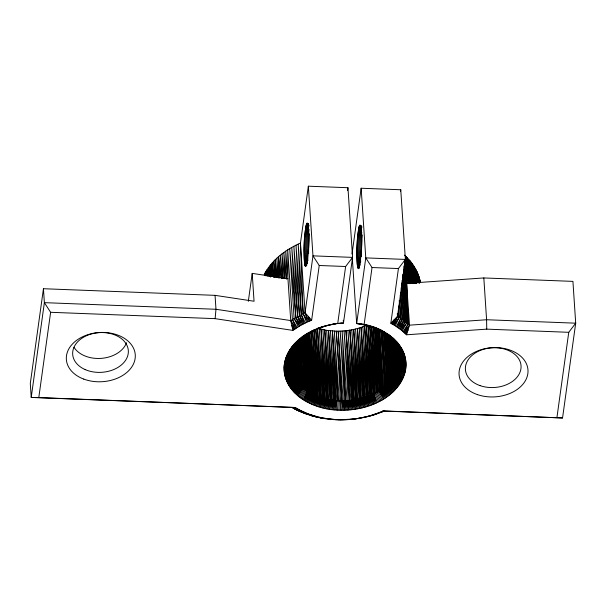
<?xml version="1.0" encoding="UTF-8"?>
<svg xmlns="http://www.w3.org/2000/svg" width="606" height="606" viewBox="0 0 606 606"><rect width="100%" height="100%" fill="white"/><g stroke="black" fill="none" stroke-linecap="round" stroke-linejoin="round"><path stroke-width="0.91" d="M352.351 258.633L356.669 323.589C381.113 324.43 411.194 344.011 405.24 371.675C397.506 399.362 365.304 411.216 338.974 410.148C314.582 409.944 283.517 394.9 284.04 366.994C286.736 338.709 317.976 323.915 343.466 323.074L352.578 257.383L347.95 187.724L308.348 186.194L300.455 243.104L303.167 313.62L306.583 322.362L299.44 326.104L292.918 330.399L215.13 318.65L50.624 312.295L44.374 302.652L43.45 288.721L215.054 295.349L254.05 301.243L252.202 273.374L287.948 278.775L290.728 320.574L292.918 330.399M340.36 410.194L340.602 400.801L336.262 331.149L338.209 331.156L343.163 400.816L343.147 410.209L341.882 400.824L336.262 331.149L326.642 330.353L317.461 328.331L320.907 397.634L318.938 406.831L322.066 397.99L317.461 328.331L323.24 398.324L321.483 407.558L324.422 398.634L321.059 329.285L326.823 399.202L325.392 408.482L328.043 399.452L324.763 330.043L330.505 399.892L329.391 409.217L331.747 400.081L328.543 330.611L334.247 400.392L333.459 409.754L335.512 400.521L332.383 330.982L338.05 400.702L337.587 410.08M334.966 323.854L335.807 323.839C314.309 326.581 288.6 342.269 290.494 366.766C294.115 390.749 321.513 401.43 343.163 400.816C365.994 400.657 393.711 389.105 398.756 364.539C402.142 341.042 377.318 325.384 356.669 323.589L365.774 257.891L361.153 188.231L400.755 189.761L405.376 259.421L397.483 316.332L394.173 325.127L401.286 330.035L406.55 334.785L486.747 329.141L568.754 332.308L575.7 323.18L572.928 281.381L483.823 277.942L406.755 283.366L408.186 323.952L404.02 332.353L409.535 325.164L404.937 260.769M304.015 252.399C303.053 244.597 307.795 200.995 308.802 237.234C309.764 245.036 305.023 288.638 304.015 252.399L308.727 252.581M356.813 254.444C355.851 246.642 360.593 203.033 361.608 239.272C362.57 247.074 357.828 290.675 356.813 254.444L361.532 254.626M341.754 410.209L341.882 400.824L338.209 331.156C347.821 331.073 357.457 329.209 366.319 325.445L371.455 394.885L373.978 403.997L370.334 395.362L364.6 326.157L368.039 396.263L370.236 405.452L366.88 396.688L361.055 327.437L364.509 397.468L366.372 406.717L363.312 397.831L357.404 328.535L360.881 398.498L362.403 407.793L359.646 398.801L353.662 329.452L357.169 399.346L358.366 408.679L355.911 399.581L349.851 330.172L354.252 409.361L352.124 400.18L345.996 330.702L350.109 409.845L348.291 400.581L344.056 330.891L349.571 400.468L351.495 409.709L345.996 330.702M338.974 410.148L339.322 400.763L334.315 331.088L338.05 400.702M336.209 409.997L336.777 400.627L332.383 330.982M215.13 318.65L215.978 309.28L215.054 295.349M328.543 330.611L332.989 400.248L332.096 409.595L334.247 400.392L330.452 330.823L335.512 400.521L334.83 409.883L336.777 400.627M324.763 330.043L329.27 399.68L328.043 408.997L330.505 399.892L326.642 330.353L331.747 400.081L330.74 409.421L332.989 400.248M43.45 288.721L30.3 383.507L31.224 397.438L295.107 407.497C321.453 423.139 355.464 423.268 383.106 410.898L562.55 417.966L575.7 323.18L486.595 319.741L409.535 325.164L403.861 320.498L397.483 316.332L397.301 313.507M308.348 186.194L312.976 255.853L305.083 312.764L290.728 320.574L215.978 309.28L44.374 302.652L31.224 397.438L38.792 397.597L50.624 312.295M248.324 301.341L252.202 273.374M306.583 322.362L311.635 320.195L319.226 265.489L312.976 255.853L352.578 257.383L345.625 266.511L337.724 323.475L336.345 323.657L343.466 323.074L343.276 320.248M347.564 190.504L347.95 187.724M352.041 253.929L361.153 188.231M365.448 324.778L362.827 324.657L364.13 324.498L372.031 267.534L365.774 257.891L405.376 259.421L398.43 268.549L390.84 323.256L394.173 325.127L399.142 317.324L398.415 306.045M400.49 191.632L400.755 189.761M556.922 417.617L568.754 332.308M321.059 329.285L325.619 398.93L324.074 408.194L326.823 399.202L322.9 329.687L328.043 399.452L326.71 408.755L329.27 399.68M322.066 397.99L320.203 407.202L323.24 398.324L319.248 328.831L324.422 398.634L322.771 407.883L325.619 398.93M314.226 330.967L318.627 396.862L316.446 406.02L319.756 397.256L315.809 329.664M314.166 330.944L317.506 396.453L314.014 405.126L316.4 396.021L311.083 331.49L315.317 395.567L312.817 404.649L316.4 396.021L312.56 331.255M308.06 333.815L312.151 394.105L309.348 403.096L313.188 394.612L309.454 332.664M406.55 334.785L409.535 325.164L404.884 333.149L408.065 329.982L405.732 333.959M305.288 335.936L309.158 392.476L306.045 401.377L310.136 393.036L306.575 334.845M318.627 396.862L315.218 405.581L317.506 396.453L312.628 331.224M401.68 283.085L403.861 320.498L400.331 329.293L405.346 321.619L402.702 274.935M315.317 395.567L311.643 404.149L314.249 395.097L310.916 331.497M395.248 325.786L399.142 317.324L398.475 309.787M312.151 394.105L308.227 402.543L311.136 393.582L307.924 333.739M309.158 392.476L304.985 400.763L308.196 391.9L305.106 335.822M302.924 399.49L307.257 391.309L303.871 336.868M264.186 274.662C271.73 260.004 285.585 249.574 300.455 243.104L305.083 312.764L307.825 321.794L303.167 313.62L298.213 244.112L301.288 314.506L304.136 323.543L299.44 315.438L293.865 246.271L297.622 316.393L300.584 325.437L295.842 317.392L289.706 248.619L294.099 318.423L298.303 326.778M391.968 323.862L394.158 319.786L397.483 316.332L393.082 324.49L394.158 319.786L390.84 323.256M301.924 398.831L306.333 390.703L302.705 337.898M396.309 326.46L400.755 318.355L399.649 300.515M300.947 398.15L305.439 390.075L302.538 338.678M399.354 328.558L403.861 320.498L401.202 287.63M300 397.453L304.56 389.431L301.432 339.678M402.217 330.793L406.793 322.771L403.869 269.867M299.069 396.741L303.704 388.779L300.387 340.663M298.167 396.013L302.871 388.105L300.129 340.458M299.137 341.413L302.068 387.416L297.281 395.271L302.871 388.105L299.387 341.329M298.213 342.36L301.28 386.719L296.425 394.514L302.068 387.416M297.129 343.95L299.788 385.28L294.796 392.953L300.523 386.007L297.993 343.034M403.126 331.565L408.186 323.952L404.793 260.777M296.326 344.875L299.076 384.537L294.016 392.15L299.788 385.28M295.41 347.314L297.728 383.022L292.539 390.514L298.387 383.787L296.092 345.481M293.819 348.7L295.91 380.651L290.532 387.954L296.493 381.454L294.433 347.814M403.861 320.498L398.362 327.846L402.331 319.407L400.695 292.236M292.539 350.927L294.334 378.197L288.782 385.302L294.834 379.023L293.031 350.056M301.28 386.719L295.599 393.741L300.523 386.007L297.326 342.928M291.577 354.018L293.009 375.659L287.289 382.56L293.425 376.508L291.887 352.207M299.076 384.537L293.266 391.34L298.387 383.787L295.561 345.359M290.888 357.048L291.948 373.046L286.07 379.742L292.274 373.925L291.191 357.093M297.728 383.022L291.842 389.673L297.099 382.242L295.13 347.397M290.456 360.025L291.145 370.38L285.131 376.864L291.388 371.273L290.592 359.116M295.91 380.651L289.918 387.082L295.357 379.848L293.607 349.715M290.001 359.229L290.615 367.675L284.472 373.932L290.759 368.584L290.145 359.222M294.334 378.197L288.251 384.393L293.865 377.356L292.342 351.935M293.009 375.659L286.858 381.628L292.63 374.796L291.357 354.071M291.948 373.046L285.729 378.788L291.653 372.167L290.706 357.093M291.145 370.38L284.881 375.887L290.941 369.486L290.304 359.396M284.312 372.948L290.615 367.675M284.191 371.963L290.494 366.766L289.971 359.26M284.093 370.97L290.41 365.857M284.032 369.978L290.35 364.941M284.002 368.986L290.327 364.024L284.002 367.986L290.327 363.108L290.085 359.335M291.895 352.094L292.024 353.98L285.759 358.07L291.721 354.881L285.441 359.055L291.441 355.79L291.327 353.912L291.441 355.79L285.161 360.032L291.198 356.699L284.903 361.024L290.986 357.608L284.684 362.017L290.804 358.525L290.683 356.646M290.327 363.108L284.04 366.994L290.365 362.191L284.1 365.994L290.425 361.274L284.199 364.994L290.524 360.35L284.328 364.001L290.645 359.434L284.487 363.009L290.804 358.525L290.668 356.631M292.024 353.98L286.108 357.093L292.357 353.086L286.486 356.123L292.713 352.192L286.896 355.161L293.107 351.306L287.335 354.199L293.524 350.427L287.805 353.245L293.971 349.556L288.305 352.298L294.448 348.685L288.835 351.366L294.955 347.829L289.388 350.435L295.486 346.973L289.979 349.51L296.046 346.132L290.592 348.594L296.629 345.299L291.236 347.692L297.243 344.473L291.91 346.799L297.879 343.655L292.607 345.912L298.546 342.852L293.334 345.041L299.243 342.057L294.092 344.178L299.955 341.269L294.872 343.329M562.55 417.966L384.265 411.08C355.101 423.405 319.9 423.185 292.016 407.512L296.213 408.164M295.675 342.488L300.697 340.496M296.508 341.663L301.462 339.739M297.372 340.852L302.25 338.989M298.25 340.057L303.068 338.254M299.159 339.269L304.765 336.822L301.046 337.739L305.644 336.125L302.023 336.997L306.545 335.444L303.023 336.269L307.469 334.785L304.045 335.565L308.416 334.133L305.083 334.868L309.386 333.497L306.151 334.186L310.37 332.876L307.234 333.527L311.37 332.27L308.333 332.883L314.491 330.565L311.757 331.058L315.567 330.028L312.938 330.49L320.029 328.066L317.802 328.391L321.172 327.619L319.059 327.922L322.339 327.195L320.324 327.467L324.702 326.407L322.9 326.619L332.035 324.505L330.868 324.574M383.106 410.898L384.265 411.08L373.872 414.542L375.955 414.246L372.501 414.989L374.523 414.709M381.825 411.474L384.265 411.08M371.122 415.413L373.084 415.148M369.728 415.822L371.637 415.572M368.327 416.208L370.175 415.981M339.769 419.799L355.161 418.92L368.706 416.36M338.231 419.769L339.133 419.67M336.694 419.723L337.663 419.625M335.163 419.655L336.186 419.557M333.633 419.564L334.724 419.473L320.112 417.807L321.763 417.739L315.741 416.852L317.589 416.792L314.309 416.496L316.226 416.436L312.885 416.117L314.862 416.057L311.476 415.724L313.522 415.663L310.075 415.307L312.181 415.246L305.947 413.936M342.185 323.149L337.724 323.475M332.232 324.316L333.285 324.263M333.595 324.074L334.542 324.043M357.911 323.755L364.13 324.498M306.651 223.629L308.537 223.705M359.456 225.674L361.343 225.743M306.53 223.925L308.416 224M359.335 225.97L361.221 226.038M306.416 224.273L308.302 224.349M359.222 226.318L361.108 226.386M306.295 224.674L308.181 224.743M359.1 226.712L361.926 226.818M306.181 225.121L309.007 225.227M358.987 227.159L361.812 227.265M306.068 225.614L308.893 225.72M358.866 227.651L361.699 227.758M305.947 226.152L308.78 226.258M358.752 228.189L361.577 228.303M305.833 226.735L308.659 226.841M358.638 228.773L361.464 228.886M305.719 227.364L308.545 227.47M358.525 229.401L361.35 229.515M305.606 228.03L308.439 228.144M358.411 230.075L361.237 230.182M305.5 228.742L308.325 228.848M358.297 230.78L361.131 230.894M305.394 229.492L309.166 229.636M358.191 231.53L361.024 231.643M305.288 230.28L309.06 230.424M358.085 232.318L361.858 232.462M305.182 231.098L308.954 231.242M357.987 233.136L361.759 233.28M305.083 231.954L308.855 232.098M357.888 233.992L361.661 234.136M304.985 232.84L308.757 232.984M357.79 234.878L362.502 235.06M304.894 233.749L309.605 233.931M357.699 235.787L362.411 235.969M304.803 234.689L309.522 234.87M357.608 236.734L362.32 236.916M304.72 235.658L309.431 235.84M357.525 237.696L362.236 237.878M304.636 236.643L309.355 236.825M357.442 238.681L362.153 238.862M304.56 237.65L309.272 237.832M357.366 239.688L362.077 239.87M304.485 238.673L309.204 238.855M357.29 240.711L362.002 240.893M304.417 239.711L309.136 239.893M357.222 241.749L361.941 241.93M304.356 240.764L309.075 240.946M357.161 242.801L361.873 242.983M304.295 241.824L309.015 242.006M357.101 243.862L361.812 244.044M304.242 242.892L308.962 243.074M357.048 244.93L361.759 245.112M304.197 243.96L308.909 244.142M357.002 246.006L361.714 246.187M304.151 245.036L308.871 245.218M356.957 247.081L361.668 247.263M304.121 246.112L308.833 246.294M356.919 248.149L361.638 248.331M304.083 247.18L308.802 247.369M356.889 249.225L361.6 249.407M304.06 248.248L308.772 248.43M356.866 250.286L361.577 250.467M304.038 249.308L308.757 249.49M356.843 251.346L361.555 251.528M304.023 250.354L308.742 250.536M356.828 252.391L361.54 252.573M304.015 251.384L308.727 251.566M356.82 253.422L361.532 253.603M304.015 253.399L308.727 253.581M356.82 255.444L361.532 255.626M304.023 254.376L307.795 254.528M356.828 256.421L361.54 256.603M304.038 255.331L307.81 255.482M356.843 257.376L360.608 257.52M304.06 256.262L307.825 256.406M356.858 258.3L360.631 258.451M304.083 257.164L307.856 257.308M356.889 259.209L360.653 259.353M304.114 258.035L307.886 258.186M356.919 260.08L360.691 260.224M304.151 258.876L307.924 259.027M356.949 260.921L360.721 261.065M304.189 259.686L307.962 259.83M356.995 261.724L360.767 261.868M304.242 260.459L308.007 260.603M357.04 262.496L359.873 262.603M304.295 261.186L307.121 261.3M357.093 263.231L359.926 263.337M304.348 261.883L307.181 261.989M357.154 263.921L359.979 264.034M304.409 262.534L307.242 262.648M357.214 264.572L360.04 264.686M304.477 263.148L307.31 263.254M357.282 265.186L360.108 265.292M304.553 263.708L307.378 263.822M357.351 265.754L359.237 265.822M304.629 264.231L306.515 264.307M357.434 266.269L359.32 266.345M304.712 264.701L306.598 264.777M357.51 266.746L359.396 266.814M319.226 265.489L345.625 266.511M372.031 267.534L398.43 268.549M304.795 265.133L306.681 265.201M357.593 267.17L359.479 267.246M304.886 265.504L306.765 265.579M357.684 267.549L359.57 267.617M357.775 267.875L359.661 267.943M38.792 397.597L295.107 407.497M364.032 324.93L366.751 325.081M365.221 325.225L368.047 325.399M366.41 325.543L369.334 325.748M370.607 326.111L367.577 325.884L374.334 327.338L371.008 327.013L375.553 327.785L372.122 327.429L376.75 328.255L373.228 327.869L377.932 328.74L374.311 328.323L379.098 329.247L375.379 328.793L380.242 329.778L376.432 329.285L381.371 330.323L377.462 329.793L382.477 330.891L378.477 330.323L384.643 332.08L380.454 331.429L385.689 332.702L381.409 332.012L387.726 333.997L383.265 333.217L388.711 334.671L384.159 333.845L389.673 335.36L385.03 334.489L390.605 336.065L385.878 335.148L391.521 336.784L386.704 335.822L392.415 337.519L387.507 336.512L393.279 338.277L388.287 337.216L394.12 339.042L389.044 337.936L394.93 339.822L389.772 338.663L395.718 340.617L390.484 339.405L396.483 341.428L391.165 340.163L397.218 342.246L391.817 340.928L397.93 343.087M304.606 413.443L308.265 413.89M303.273 412.936L306.984 413.398M301.955 412.406L305.719 412.891M300.652 411.853L304.47 412.36L299.364 411.285L303.242 411.815L298.099 410.701L302.023 411.247L296.842 410.095L300.826 410.671L295.607 409.474L299.644 410.065L294.395 408.838L298.485 409.451L292.016 407.512M392.446 341.708L398.604 343.928M393.044 342.496L399.263 344.791M393.62 343.299L399.884 345.662M394.036 342.238L394.173 344.11L400.483 346.541M401.051 347.427L394.688 344.928L401.581 348.329L395.18 345.761L402.096 349.245L395.65 346.602L402.573 350.162L396.082 347.45L395.953 345.571L396.082 347.45L403.02 351.094L396.491 348.306L403.437 352.025L396.869 349.17L403.823 352.972L397.218 350.041L397.089 348.162L397.218 350.041L404.179 353.919L397.536 350.919L404.513 354.881L397.831 351.806L397.703 349.92M398.195 351.7L398.324 353.586L405.066 356.813L398.089 352.692L404.808 355.843L397.831 351.806M398.339 351.654L398.528 354.487L405.3 357.79L398.324 353.586M398.657 353.495L399.104 359.949L406.035 363.714L399.081 359.032L405.99 362.714L399.036 358.116L405.914 361.721L398.953 357.207L405.808 360.737L398.839 356.298L405.672 359.752L398.695 355.389L405.505 358.767L398.528 354.487M398.596 353.389L399.096 360.865L406.043 364.706L399.104 359.949M397.597 350.374L398.596 365.448L405.626 369.69L398.756 364.539L397.71 349.92M396.506 346.526L397.937 368.183L404.997 372.66L398.187 367.274L396.854 348.427M399.096 360.865L406.028 365.706L399.059 361.782L398.362 351.495L399.059 361.782L405.975 366.698L398.99 362.699L398.233 351.472L398.99 362.699L405.891 367.698L398.884 363.623L398.066 351.45L398.884 363.623L405.77 368.69L398.756 364.539L397.778 350.397M398.596 365.448L405.444 370.683L398.407 366.365L397.195 348.586M397.937 368.183L404.717 373.644M396.112 346.64L397.657 369.084L404.414 374.629M395.582 345.496L397.347 369.986L404.081 375.606M403.717 376.576L397.013 370.88L395.324 345.473M403.316 377.546L396.642 371.773L394.688 343.723M393.748 342.496L395.824 373.538L402.437 379.462L396.248 372.66L394.029 342.526M404.482 255.118C412.201 262.072 418.185 271.246 420.208 281.525M392.044 341.345L394.385 376.137L400.884 382.288L394.892 375.273L392.264 340.443M389.953 338.246L392.688 378.659L399.074 385.037L393.279 377.826L390.234 338.292M387.681 336.004L390.756 381.098L397.006 387.704L391.431 380.295L387.938 336.057M386.363 335.451L389.34 382.674L395.491 389.423L390.059 381.894L386.598 335.194M385.227 334.61L388.597 383.446L394.695 390.264L389.34 382.674M395.824 373.538L401.945 380.409L395.37 374.41L393.052 341.701M311.635 320.195L305.083 312.764L309.083 321.241L308.371 316.468L310.355 320.71M383.75 333.027L387.029 384.954L393.029 391.915L387.825 384.204L384.022 333.77M382.484 332.171L386.211 385.681L392.15 392.718L387.029 384.954M394.385 376.137L400.308 383.212L393.847 376.985L391.09 338.678M380.977 331.444L384.507 387.113L390.332 394.286L385.371 386.408L381.151 331.3M379.591 330.55L383.621 387.802L389.393 395.051L384.507 387.113M392.688 378.659L398.407 385.939L392.074 379.485L389.007 337.444M377.992 329.74L381.788 389.143L387.431 396.529L382.712 388.484L378.136 329.634M390.756 381.098L396.263 388.567L390.059 381.894L387.363 335.02M374.819 327.891L378.879 391.044L384.325 398.634L379.871 390.423L374.917 327.831M294.099 318.423L299.44 326.104L295.842 317.392L291.759 247.422L297.622 316.393L301.75 324.793M388.597 383.446L393.877 391.097L387.825 384.204L384.931 333.618M297.622 316.393L302.939 324.157L299.44 315.438L296.016 245.165L301.288 314.506L305.348 322.945M386.211 385.681L391.256 393.514L385.371 386.408L382.28 332.118M383.621 387.802L388.423 395.801L382.712 388.484L379.424 330.505M286.35 278.942L285.752 251.149L287.948 278.775L287.706 249.861L292.395 319.483L297.19 327.475M381.788 389.143L386.416 397.248L380.841 389.794L376.493 328.793M378.879 391.044L383.25 399.301M293.955 329.641L291.797 325.49L295.016 328.906L290.728 320.574L296.092 328.187L292.395 319.483M373.266 327.831L377.871 391.643L382.159 399.952M371.584 326.816L376.849 392.226L381.038 400.581M379.909 401.202L375.803 392.794L371.531 326.846M369.872 326.725L374.743 393.339L378.758 401.801M377.583 402.376L373.66 393.877L368.092 325.634L371.455 394.885L375.197 403.482L372.569 394.392L368.077 325.642M372.569 394.392L376.402 402.937L373.66 393.877L369.827 326.702M364.6 326.157L369.198 395.824L372.743 404.505L370.334 395.362L366.319 325.445M361.055 327.437L365.698 397.089L368.956 405.891L366.88 396.688L362.842 326.816L368.039 396.263L371.493 404.99L369.198 395.824M357.404 328.535L362.1 398.172L365.062 407.096L363.312 397.831L359.244 328.005L364.509 397.468L367.668 406.315L365.698 397.089M353.662 329.452L358.411 399.081L361.07 408.111L359.646 398.801L355.54 329.013L360.881 398.498L363.736 407.452L362.1 398.172M349.851 330.172L354.654 399.801L357.002 408.929L355.911 399.581L351.768 329.838L357.169 399.346L359.722 408.406L358.411 399.081M350.851 400.331L352.874 409.55L347.927 330.459L353.389 399.998L355.631 409.156L354.654 399.801M347.011 400.672L347.321 410.057L345.731 400.74L340.155 331.118L344.45 400.786L345.935 410.133L342.11 331.027L347.011 400.672L348.715 409.967L348.291 400.581M343.163 400.816L344.541 410.179L344.45 400.786M278.927 278.252L278.533 256.694L281.169 277.806M271.291 276.662L270.943 264.443L272.314 276.298M282.896 278.434L280.252 255.255L281.585 278.639M273.912 277.586L272.329 262.83L273.17 276.859M406.755 283.366L405.929 256.467L408.739 283.608M284.532 278.184L282.025 253.846L283.146 278.366M266.595 275.753L266.14 271.162L266.428 275.836M275.336 277.086L273.776 261.247L274.586 277.298M409.618 282.858L407.308 257.853L408.823 283.638M267.829 275.942L267.231 269.45L267.587 276.056M413.042 283.616L411.08 262.171L412.428 283.449M286.282 278.957L283.866 252.475L284.729 278.23M414.966 283.305L414.284 266.738L415.792 283.631M276.889 277.586L275.298 259.694L275.995 277.207M399.218 300.47L400.755 318.355L397.339 327.142L402.331 319.407L400.286 294.963M269.117 276.2L268.39 267.754L268.776 276.056M413.815 283.025L412.216 263.671L413.307 283.517M410.58 283.085L408.626 259.262L409.823 283.737M314.203 329.997L319.756 397.256L317.68 406.429L320.907 397.634L315.84 329.679M308.189 333.755L313.188 394.612L310.492 403.634L314.249 395.097L309.56 332.618M416.428 283.146L415.224 268.314L416.102 282.987M305.462 335.86L310.136 393.036L307.128 401.967L311.136 393.582L306.727 334.785M302.909 337.822L307.257 391.309L303.939 400.134L308.196 391.9L304.06 336.792M418.352 282.479L417.617 273.147L418.208 282.366M278.404 277.472L276.881 258.179L277.457 277.7M402.104 280.351L405.346 321.619L401.286 330.035L406.793 322.771L403.073 274.063M270.488 277.086L269.632 266.087L270.018 276.336M419.39 278.131L419.738 282.828M418.89 283.085L418.276 274.791L418.723 282.32M417.049 282.722L416.087 269.905L416.799 283.01M414.61 283.07L413.284 265.193L414.125 282.911M403.884 265.966L408.186 323.952M301.591 338.663L305.439 390.075M411.512 283.169L409.883 260.701L410.777 283.017M294.099 348.624L296.493 381.454L291.175 388.817L297.099 382.242L294.713 347.746M292.804 350.859L294.834 379.023L289.335 386.196L295.357 379.848L293.296 349.988M420.034 282.608L419.837 279.828L420.011 282.563M291.819 353.965L293.425 376.508L287.759 383.484L293.865 377.356L292.13 352.154M419.322 283.032L418.867 276.457L419.231 282.949M417.655 282.722L416.89 271.518L417.436 282.593M405.929 256.467L407.793 283.479M291.085 356.995L292.274 373.925L286.449 380.689L292.63 374.796L291.221 354.245M290.607 359.987L291.388 371.273L285.418 377.826L291.653 372.167L290.569 356.275M270.943 264.443L271.776 276.48M265.314 275.677L265.125 272.905L265.231 275.73M290.244 359.199L290.941 369.486L284.661 374.917L290.759 368.584L290.191 360.108M278.533 256.694L279.995 278.025M483.823 277.942L486.595 319.741L486.747 329.141M414.284 266.738L415.405 283.472M396.991 348.564L398.187 367.274L405.24 371.675L398.407 366.365L397.407 350.351M395.801 345.678L397.347 369.986M394.052 342.231L394.173 344.11M394.415 343.693L396.248 372.66L402.892 378.508L396.642 371.773L395.051 345.435M392.771 341.663L394.892 375.273L401.43 381.356L395.37 374.41L393.468 342.458M390.817 338.633L393.279 377.826L399.702 384.128L393.847 376.985L391.635 339.421M388.673 336.466L391.431 380.295L397.718 386.825L392.074 379.485L389.673 338.201M396.271 346.496L397.657 369.084M376.364 328.755L379.871 390.423L385.386 397.945L380.841 389.794L377.849 329.694M373.182 327.808L376.849 392.226M374.72 327.861L377.871 391.643M371.47 326.823L374.743 393.339M126.51 342.746A27.891 19.892 -3.8 0 1 101.672 358.328A27.891 19.892 -3.8 0 1 74.015 347.291M83.742 379.091A34.527 24.626 -3.8 0 0 135.305 355.843A34.527 24.626 -3.8 0 0 83.386 336.398A34.527 24.626 -3.8 0 0 83.742 379.091M477.498 394.635A34.527 24.626 -3.8 0 0 527.993 370.175A34.527 24.626 -3.8 0 0 475.104 352.041A34.527 24.626 -3.8 0 0 477.498 394.635M85.105 369.562A27.891 19.892 -3.8 0 0 128.305 352.798A27.891 19.892 -3.8 0 0 88.097 335.042A27.891 19.892 -3.8 0 0 85.105 369.562M479.975 385.59A27.891 19.892 -3.8 0 0 521.069 366.175A27.891 19.892 -3.8 0 0 478.626 351.154A27.891 19.892 -3.8 0 0 479.975 385.59"/></g></svg>
